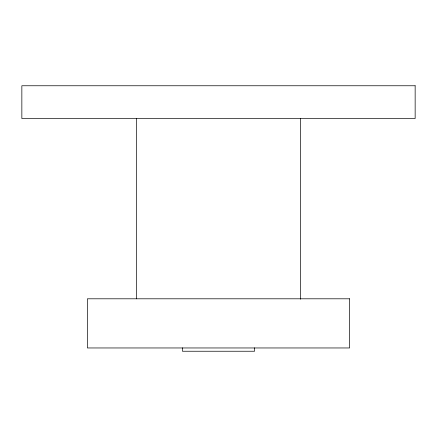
<?xml version="1.0" encoding="UTF-8"?>
<svg xmlns="http://www.w3.org/2000/svg" width="437" height="437" viewBox="0 0 437 437"><rect width="100%" height="100%" fill="white"/><g stroke="black" fill="none" stroke-linecap="round" stroke-linejoin="round"><path stroke-width="0.66" d="M300.438 118.536L300.438 299.23M254.553 347.847L254.553 351.239L182.447 351.239L182.447 347.847M136.562 118.536L136.562 298.799M415.15 85.761L21.85 85.761L21.85 118.536L415.15 118.536L415.15 85.761M349.6 298.799L87.4 298.799L87.4 347.961L349.6 347.961L349.6 298.799"/></g></svg>
